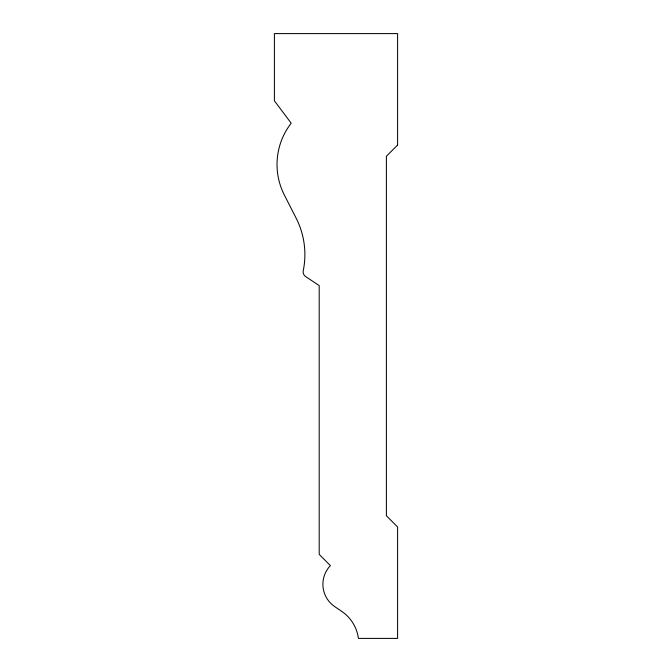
<?xml version="1.0" encoding="UTF-8"?>
<svg xmlns="http://www.w3.org/2000/svg" width="672" height="672" viewBox="0 0 672 672"><rect width="100%" height="100%" fill="white"/><g stroke="black" fill="none" stroke-linecap="round" stroke-linejoin="round"><path stroke-width="1.01" d="M397.597 145.034L386.4 156.232L386.4 515.768L397.597 526.966L397.597 638.4L358.403 638.4A38.808 38.808 0 0 0 341.653 611.31L334.79 606.673A27.014 27.014 0 0 1 330.397 565.597L319.2 554.4L319.2 285.6L305.617 276.545A5.603 5.603 0 0 1 303.24 270.757A80.321 80.321 0 0 0 296.134 218.156L284.348 195.006A67.234 67.234 0 0 1 291.203 123.203L274.403 100.8L274.403 33.6L397.597 33.6L397.597 145.034"/></g></svg>
